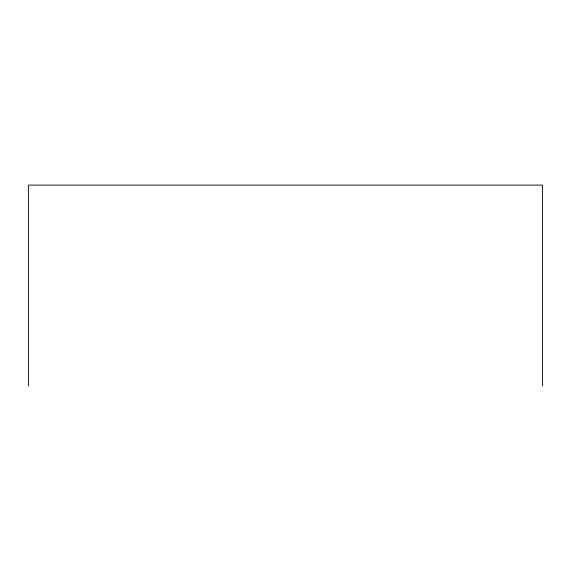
<?xml version="1.0" encoding="UTF-8"?>
<svg xmlns="http://www.w3.org/2000/svg" width="571" height="571" viewBox="0 0 571 571"><rect width="100%" height="100%" fill="white"/><g stroke="black" fill="none" stroke-linecap="round" stroke-linejoin="round"><path stroke-width="0.86" d="M542.45 385.896L542.45 185.104L28.55 185.104L28.55 385.896"/></g></svg>
